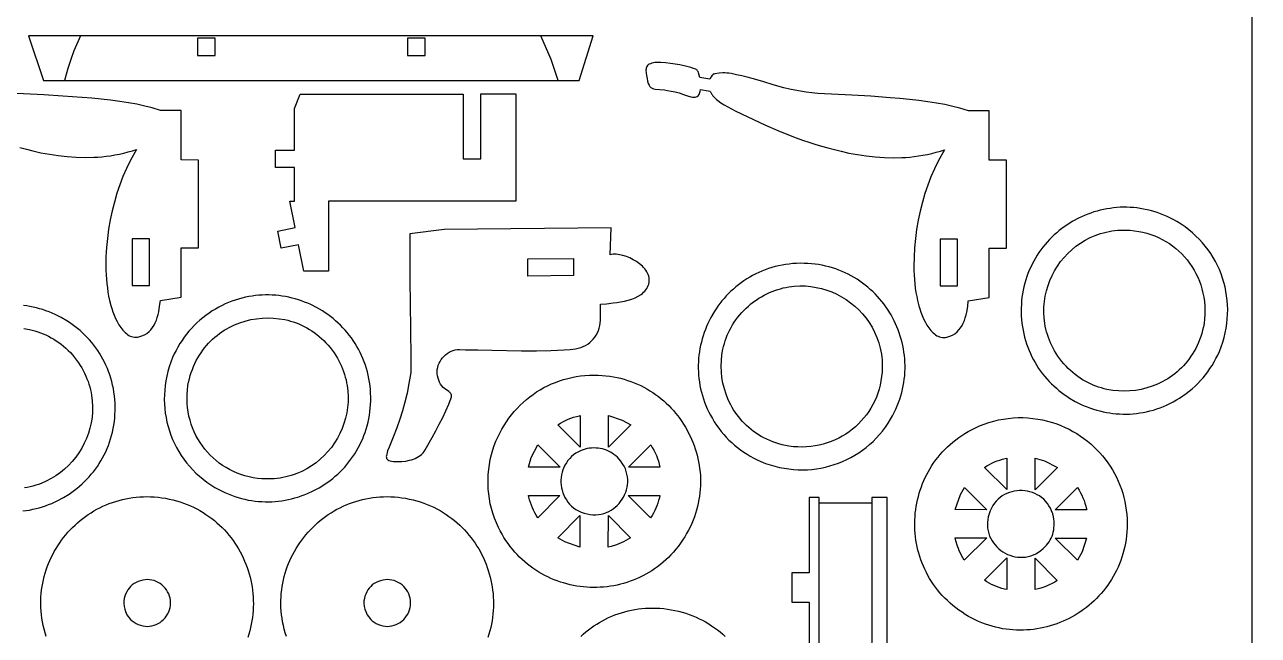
# Model space of a CAD drawing. Extents: x 592 to 1172, y 617 to 997.
# Drawn here: x 703.5 to 882.8, y 717.1 to 805.8 of the extents above; entities that cross this region are included whole.
import ezdxf

# ---------------------------------------------------------------- set-up
doc = ezdxf.new("R2010")
doc.units = 0
doc.layers.add('Default Layer', color=1, linetype='CONTINUOUS')

msp = doc.modelspace()

# ---------------------------------------------------------------- linework, layer by layer
at = {"layer": 'Default Layer'}
for points in [[(881.84, 617.47), (591.84, 617.47), (591.84, 807.47), (881.84, 807.47), (881.84, 617.47)], [(881.84, 617.47), (1171.84, 617.47), (1171.84, 807.47), (881.84, 807.47), (881.84, 617.47)], [(784.09, 797.7), (786.12, 804.19), (778.52, 804.19), (711.64, 804.19), (704.09, 804.19), (706.24, 797.7), (709.29, 797.71), (781.03, 797.7), (784.09, 797.7)], [(731.2, 801.33), (731.2, 803.88), (728.65, 803.88), (728.65, 801.33), (731.2, 801.33)], [(759.17, 803.88), (759.17, 801.33), (761.72, 801.33), (761.72, 803.88), (759.17, 803.88)], [(846.22, 786.12), (843.67, 786.13), (843.67, 793.29), (840.66, 793.29), (839.44, 793.69), (838.38, 793.96), (837.24, 794.21), (836.03, 794.43), (834.76, 794.63), (833.44, 794.8), (832.08, 794.96), (830.69, 795.09), (829.29, 795.21), (826.49, 795.42), (823.74, 795.58), (818.79, 795.84), (817.93, 795.91), (817.09, 796.01), (816.26, 796.15), (815.45, 796.3), (814.65, 796.48), (813.86, 796.67), (812.31, 797.1), (810.78, 797.55), (809.26, 797.99), (808.5, 798.19), (807.74, 798.38), (806.97, 798.56), (806.2, 798.71), (805.87, 798.76), (805.56, 798.79), (805.28, 798.81), (805, 798.81), (804.43, 798.77), (803.8, 798.68), (803.68, 798.66), (803.58, 798.62), (803.5, 798.56), (803.43, 798.48), (803.29, 798.25), (803.1, 797.91), (801.65, 798.15), (801.46, 798.81), (801.37, 799.03), (801.31, 799.12), (801.23, 799.21), (801.14, 799.28), (801.03, 799.35), (800.73, 799.47), (800.31, 799.6), (799.74, 799.74), (798.71, 799.97), (798.06, 800.09), (797.36, 800.2), (796.66, 800.29), (795.99, 800.34), (795.38, 800.35), (795.12, 800.33), (794.88, 800.29), (794.65, 800.23), (794.45, 800.16), (794.28, 800.08), (794.14, 799.99), (794.03, 799.88), (793.95, 799.77), (793.89, 799.64), (793.84, 799.51), (793.82, 799.36), (793.81, 799.2), (793.84, 798.84), (793.9, 798.44), (793.97, 797.99), (794.05, 797.6), (794.14, 797.28), (794.25, 797.02), (794.37, 796.83), (794.53, 796.69), (794.7, 796.58), (794.91, 796.51), (795.15, 796.47), (795.75, 796.41), (796.51, 796.34), (796.96, 796.28), (797.47, 796.19), (798.03, 796.07), (798.65, 795.9), (799.26, 795.69), (799.82, 795.51), (800.32, 795.36), (800.55, 795.31), (800.76, 795.29), (800.95, 795.29), (801.12, 795.33), (801.27, 795.4), (801.41, 795.51), (801.52, 795.66), (801.61, 795.85), (801.68, 796.1), (801.73, 796.4), (802.86, 796.22), (803.09, 796.16), (803.15, 796.13), (803.19, 796.09), (803.25, 795.98), (803.34, 795.8), (803.41, 795.67), (803.53, 795.51), (803.69, 795.32), (803.91, 795.09), (804.07, 794.95), (804.25, 794.8), (804.69, 794.49), (805.19, 794.19), (805.72, 793.89), (806.79, 793.33), (807.68, 792.89), (809.44, 792.03), (811.2, 791.21), (812.97, 790.44), (814.75, 789.73), (815.64, 789.39), (816.55, 789.07), (817.46, 788.76), (818.37, 788.47), (819.3, 788.19), (820.24, 787.92), (821.19, 787.67), (822.15, 787.43), (823.3, 787.18), (824.53, 786.96), (825.82, 786.78), (827.13, 786.64), (828.45, 786.55), (829.74, 786.5), (830.99, 786.52), (831.59, 786.54), (832.17, 786.59), (832.79, 786.66), (833.42, 786.75), (834.06, 786.85), (834.7, 786.98), (835.35, 787.12), (835.98, 787.28), (836.59, 787.46), (837.18, 787.64), (836.25, 785.98), (835.72, 784.88), (835.22, 783.72), (834.77, 782.52), (834.35, 781.29), (833.98, 780.02), (833.65, 778.72), (833.37, 777.4), (833.14, 776.07), (832.96, 774.74), (832.83, 773.4), (832.76, 772.07), (832.74, 770.75), (832.75, 770.1), (832.78, 769.45), (832.82, 768.81), (832.88, 768.18), (832.95, 767.55), (833.04, 766.93), (833.15, 766.33), (833.27, 765.73), (833.46, 764.96), (833.6, 764.53), (833.76, 764.06), (833.94, 763.59), (834.15, 763.11), (834.38, 762.64), (834.63, 762.19), (834.91, 761.77), (835.22, 761.38), (835.54, 761.04), (835.72, 760.89), (835.9, 760.76), (836.08, 760.64), (836.27, 760.55), (836.47, 760.47), (836.67, 760.41), (836.88, 760.38), (837.1, 760.37), (837.32, 760.38), (837.55, 760.42), (837.97, 760.55), (838.36, 760.72), (838.71, 760.93), (839.01, 761.18), (839.29, 761.47), (839.53, 761.78), (839.74, 762.12), (839.92, 762.47), (840.08, 762.85), (840.21, 763.25), (840.33, 763.65), (840.42, 764.06), (840.56, 764.9), (840.65, 765.72), (843.67, 766.19), (843.67, 773.35), (846.22, 773.37), (846.22, 786.12)], [(767.24, 795.73), (767.24, 786.33), (769.79, 786.33), (769.79, 795.8), (774.89, 795.8), (774.89, 780.19), (747.67, 780.19), (747.67, 769.99), (744.08, 769.99), (743.31, 773.84), (740.81, 773.34), (740.31, 775.84), (742.81, 776.34), (742.04, 780.19), (742.72, 780.19), (742.72, 785.06), (739.98, 785.06), (739.98, 787.61), (742.72, 787.61), (742.72, 793.63), (743.56, 795.73), (767.24, 795.73)], [(877.14, 758.35), (877.4, 759.02), (877.62, 759.69), (877.82, 760.37), (877.98, 761.04), (878.11, 761.72), (878.21, 762.4), (878.28, 763.08), (878.33, 763.75), (878.34, 764.43), (878.32, 765.1), (878.27, 765.77), (878.19, 766.43), (878.08, 767.08), (877.95, 767.73), (877.78, 768.37), (877.59, 769), (877.37, 769.62), (877.13, 770.24), (876.85, 770.84), (876.55, 771.42), (876.23, 772), (875.87, 772.56), (875.49, 773.11), (875.09, 773.64), (874.66, 774.15), (874.21, 774.65), (873.73, 775.12), (873.22, 775.58), (872.69, 776.02), (872.14, 776.44), (871.57, 776.83), (870.97, 777.21), (870.5, 777.47), (870.02, 777.72), (869.54, 777.95), (869.06, 778.16), (868.58, 778.35), (868.09, 778.53), (867.6, 778.68), (867.11, 778.82), (866.62, 778.94), (866.13, 779.04), (865.64, 779.13), (865.15, 779.2), (864.66, 779.25), (864.16, 779.28), (863.67, 779.3), (863.19, 779.3), (862.7, 779.29), (862.21, 779.25), (861.73, 779.21), (861.25, 779.14), (860.77, 779.07), (860.3, 778.97), (859.83, 778.87), (859.37, 778.74), (858.9, 778.61), (858.45, 778.46), (858, 778.29), (857.55, 778.11), (856.68, 777.71), (855.84, 777.26), (855.02, 776.75), (854.24, 776.2), (853.86, 775.9), (853.5, 775.59), (853.14, 775.28), (852.79, 774.94), (852.45, 774.6), (852.12, 774.25), (851.8, 773.88), (851.5, 773.51), (851.21, 773.12), (850.92, 772.73), (850.65, 772.32), (850.4, 771.91), (850.15, 771.48), (849.93, 771.05), (849.71, 770.6), (849.51, 770.15), (849.32, 769.69), (849.15, 769.22), (848.99, 768.74), (848.85, 768.25), (848.73, 767.76), (848.62, 767.25), (848.53, 766.74), (848.45, 766.22), (848.4, 765.7), (848.36, 765.17), (848.34, 764.63), (848.33, 764.08), (848.35, 763.53), (848.38, 763), (848.44, 762.46), (848.51, 761.94), (848.6, 761.42), (848.7, 760.91), (848.82, 760.41), (848.96, 759.92), (849.11, 759.44), (849.28, 758.96), (849.47, 758.49), (849.67, 758.04), (849.88, 757.59), (850.11, 757.15), (850.35, 756.72), (850.6, 756.3), (850.87, 755.89), (851.15, 755.49), (851.45, 755.1), (851.75, 754.73), (852.07, 754.36), (852.39, 754), (852.73, 753.66), (853.08, 753.33), (853.44, 753), (853.81, 752.69), (854.18, 752.39), (854.57, 752.11), (854.97, 751.84), (855.37, 751.57), (856.2, 751.09), (857.06, 750.66), (857.5, 750.46), (857.94, 750.28), (858.39, 750.12), (858.85, 749.96), (859.31, 749.82), (859.77, 749.7), (860.24, 749.59), (860.71, 749.49), (861.19, 749.41), (861.67, 749.35), (862.15, 749.3), (862.64, 749.27), (863.13, 749.25), (863.61, 749.25), (864.1, 749.26), (864.59, 749.3), (865.09, 749.34), (865.58, 749.41), (866.07, 749.49), (866.56, 749.59), (867.05, 749.71), (867.54, 749.84), (868.02, 750), (868.51, 750.17), (868.99, 750.36), (869.47, 750.56), (869.95, 750.79), (870.42, 751.03), (870.89, 751.3), (871.36, 751.58), (871.84, 751.9), (872.31, 752.23), (872.76, 752.58), (873.19, 752.94), (873.61, 753.32), (874.01, 753.71), (874.39, 754.11), (874.76, 754.53), (875.11, 754.96), (875.44, 755.4), (875.76, 755.86), (876.07, 756.33), (876.36, 756.82), (876.63, 757.31), (876.89, 757.82), (877.14, 758.35)], [(759.5, 768.78), (759.6, 761.64), (759.64, 757.37), (759.65, 755.93), (759.63, 755.28), (759.37, 753.71), (759.09, 752.29), (758.78, 750.98), (758.43, 749.73), (758.04, 748.49), (757.59, 747.23), (757.07, 745.9), (756.49, 744.45), (756.27, 743.9), (756.13, 743.44), (756.08, 743.25), (756.07, 743.08), (756.08, 742.92), (756.12, 742.79), (756.19, 742.68), (756.3, 742.58), (756.44, 742.51), (756.62, 742.44), (756.84, 742.4), (757.1, 742.37), (757.77, 742.34), (758.32, 742.36), (758.89, 742.42), (759.46, 742.53), (759.73, 742.61), (760.01, 742.7), (760.27, 742.8), (760.52, 742.93), (760.77, 743.07), (761, 743.23), (761.21, 743.4), (761.41, 743.6), (761.58, 743.82), (761.74, 744.05), (762.75, 745.84), (763.27, 746.8), (763.78, 747.77), (764.27, 748.76), (764.73, 749.74), (765.14, 750.7), (765.5, 751.63), (765.54, 751.77), (765.55, 751.9), (765.53, 752.02), (765.5, 752.13), (765.44, 752.24), (765.37, 752.33), (765.18, 752.51), (764.96, 752.66), (764.73, 752.81), (764.52, 752.95), (764.33, 753.1), (764.14, 753.33), (763.97, 753.58), (763.82, 753.87), (763.69, 754.17), (763.59, 754.49), (763.52, 754.81), (763.47, 755.11), (763.46, 755.4), (763.49, 755.72), (763.54, 756.04), (763.63, 756.34), (763.74, 756.63), (763.89, 756.91), (764.05, 757.18), (764.25, 757.43), (764.46, 757.66), (764.69, 757.87), (764.94, 758.06), (765.21, 758.23), (765.49, 758.37), (765.78, 758.48), (766.08, 758.57), (766.4, 758.63), (766.72, 758.65), (767.56, 758.57), (769.37, 758.56), (771.39, 758.53), (775.72, 758.45), (777.9, 758.45), (779.99, 758.48), (780.97, 758.52), (781.91, 758.58), (782.78, 758.65), (783.59, 758.75), (783.97, 758.82), (784.34, 758.93), (784.69, 759.06), (785.02, 759.23), (785.34, 759.42), (785.63, 759.64), (785.9, 759.88), (786.15, 760.14), (786.37, 760.43), (786.57, 760.73), (786.75, 761.05), (786.9, 761.39), (787.02, 761.74), (787.11, 762.11), (787.17, 762.48), (787.2, 762.87), (787.21, 765.22), (788.06, 765.29), (789.06, 765.39), (789.59, 765.46), (790.13, 765.55), (790.67, 765.66), (791.21, 765.79), (791.73, 765.95), (792.22, 766.15), (792.68, 766.37), (793.1, 766.64), (793.3, 766.79), (793.47, 766.95), (793.64, 767.11), (793.79, 767.3), (793.92, 767.49), (794.03, 767.69), (794.13, 767.91), (794.21, 768.14), (794.26, 768.38), (794.28, 768.61), (794.28, 768.84), (794.25, 769.06), (794.2, 769.29), (794.12, 769.51), (794.03, 769.72), (793.91, 769.93), (793.78, 770.14), (793.63, 770.34), (793.46, 770.53), (793.28, 770.72), (792.88, 771.07), (792.44, 771.4), (791.96, 771.68), (791.47, 771.93), (790.96, 772.14), (790.45, 772.29), (789.95, 772.4), (789.47, 772.46), (789.02, 772.46), (788.81, 772.44), (788.61, 772.4), (788.76, 776.33), (764.49, 776.05), (759.47, 775.45), (759.47, 773.78), (759.47, 772.11), (759.5, 768.78)], [(719.13, 774.71), (719.13, 767.91), (721.68, 767.91), (721.68, 774.71), (719.13, 774.71)], [(836.55, 774.67), (836.55, 767.87), (839.1, 767.87), (839.1, 774.67), (836.55, 774.67)], [(874.9, 762.42), (874.81, 761.92), (874.69, 761.44), (874.56, 760.97), (874.42, 760.51), (874.26, 760.06), (874.08, 759.63), (873.89, 759.21), (873.69, 758.8), (873.47, 758.4), (873.24, 758.01), (873, 757.64), (872.75, 757.28), (872.48, 756.93), (872.2, 756.6), (871.91, 756.28), (871.61, 755.97), (871.31, 755.67), (870.99, 755.39), (870.66, 755.12), (870.32, 754.86), (869.98, 754.62), (869.63, 754.39), (869.27, 754.17), (868.9, 753.97), (868.15, 753.6), (867.37, 753.29), (866.58, 753.04), (865.77, 752.84), (864.95, 752.69), (864.12, 752.61), (863.29, 752.58), (862.46, 752.61), (861.63, 752.69), (860.8, 752.84), (860.39, 752.94), (859.99, 753.05), (859.59, 753.17), (859.19, 753.31), (858.79, 753.47), (858.4, 753.64), (858.02, 753.82), (857.64, 754.03), (857.26, 754.24), (856.9, 754.48), (856.54, 754.72), (856.18, 754.99), (855.84, 755.27), (855.5, 755.56), (855.17, 755.87), (854.85, 756.2), (854.54, 756.54), (854.24, 756.9), (853.95, 757.28), (853.67, 757.67), (853.42, 758.05), (853.19, 758.43), (852.98, 758.82), (852.78, 759.21), (852.6, 759.6), (852.43, 759.99), (852.28, 760.39), (852.14, 760.79), (852.03, 761.19), (851.92, 761.59), (851.84, 762), (851.76, 762.4), (851.66, 763.21), (851.62, 764.01), (851.63, 764.81), (851.7, 765.61), (851.82, 766.39), (852, 767.17), (852.23, 767.92), (852.5, 768.66), (852.82, 769.38), (853.19, 770.08), (853.61, 770.75), (854.06, 771.4), (854.56, 772.01), (855.1, 772.59), (855.68, 773.13), (856.29, 773.63), (856.94, 774.1), (857.63, 774.51), (858.35, 774.89), (859.1, 775.21), (859.48, 775.35), (859.88, 775.48), (860.28, 775.59), (860.68, 775.69), (861.1, 775.78), (861.52, 775.85), (861.95, 775.91), (862.38, 775.95), (862.82, 775.98), (863.26, 775.98), (863.71, 775.98), (864.17, 775.95), (864.8, 775.89), (865.41, 775.8), (866.02, 775.68), (866.61, 775.52), (867.19, 775.34), (867.75, 775.13), (868.3, 774.89), (868.84, 774.63), (869.36, 774.34), (869.86, 774.02), (870.34, 773.68), (870.8, 773.31), (871.24, 772.93), (871.67, 772.52), (872.07, 772.09), (872.45, 771.64), (872.8, 771.17), (873.14, 770.69), (873.45, 770.18), (873.73, 769.66), (873.99, 769.12), (874.22, 768.57), (874.42, 768.01), (874.6, 767.43), (874.75, 766.84), (874.86, 766.23), (874.95, 765.62), (875.01, 765), (875.03, 764.36), (875.02, 763.72), (874.98, 763.07), (874.9, 762.42)], [(776.71, 771.79), (783.3, 771.86), (783.3, 769.37), (776.66, 769.31), (776.66, 771.79), (776.71, 771.79)], [(810.51, 742.35), (811.18, 742.09), (811.85, 741.87), (812.52, 741.67), (813.2, 741.51), (813.88, 741.38), (814.56, 741.28), (815.24, 741.2), (815.91, 741.16), (816.59, 741.15), (817.26, 741.17), (817.92, 741.22), (818.58, 741.3), (819.24, 741.41), (819.89, 741.54), (820.53, 741.71), (821.16, 741.9), (821.78, 742.12), (822.39, 742.36), (822.99, 742.64), (823.58, 742.94), (824.16, 743.26), (824.72, 743.62), (825.26, 743.99), (825.79, 744.4), (826.31, 744.83), (826.8, 745.28), (827.28, 745.76), (827.74, 746.27), (828.18, 746.79), (828.6, 747.35), (828.99, 747.92), (829.36, 748.52), (829.63, 748.99), (829.88, 749.47), (830.11, 749.95), (830.32, 750.43), (830.51, 750.91), (830.69, 751.4), (830.84, 751.89), (830.98, 752.37), (831.1, 752.87), (831.2, 753.36), (831.29, 753.85), (831.35, 754.34), (831.41, 754.83), (831.44, 755.32), (831.46, 755.81), (831.46, 756.3), (831.44, 756.79), (831.41, 757.28), (831.37, 757.76), (831.3, 758.24), (831.23, 758.72), (831.13, 759.19), (831.02, 759.66), (830.9, 760.12), (830.77, 760.58), (830.61, 761.04), (830.45, 761.49), (830.27, 761.94), (829.87, 762.81), (829.42, 763.65), (828.91, 764.47), (828.36, 765.25), (828.06, 765.62), (827.75, 765.99), (827.43, 766.35), (827.1, 766.7), (826.76, 767.04), (826.41, 767.37), (826.04, 767.68), (825.67, 767.99), (825.28, 768.28), (824.89, 768.57), (824.48, 768.83), (824.07, 769.09), (823.64, 769.33), (823.21, 769.56), (822.76, 769.78), (822.31, 769.98), (821.85, 770.17), (821.38, 770.34), (820.9, 770.5), (820.41, 770.64), (819.91, 770.76), (819.41, 770.87), (818.9, 770.96), (818.38, 771.04), (817.86, 771.09), (817.32, 771.13), (816.78, 771.15), (816.24, 771.16), (815.69, 771.14), (815.15, 771.11), (814.62, 771.05), (814.1, 770.98), (813.58, 770.89), (813.07, 770.79), (812.57, 770.67), (812.08, 770.53), (811.59, 770.38), (811.12, 770.21), (810.65, 770.02), (810.19, 769.82), (809.75, 769.61), (809.31, 769.38), (808.88, 769.14), (808.46, 768.88), (808.05, 768.62), (807.65, 768.34), (807.26, 768.04), (806.88, 767.74), (806.52, 767.42), (806.16, 767.1), (805.82, 766.76), (805.48, 766.41), (805.16, 766.05), (804.85, 765.68), (804.55, 765.31), (804.27, 764.92), (803.99, 764.52), (803.73, 764.12), (803.25, 763.29), (802.82, 762.43), (802.62, 761.99), (802.44, 761.55), (802.27, 761.1), (802.12, 760.64), (801.98, 760.18), (801.86, 759.72), (801.75, 759.25), (801.65, 758.77), (801.57, 758.3), (801.51, 757.82), (801.46, 757.34), (801.43, 756.85), (801.41, 756.36), (801.41, 755.87), (801.42, 755.38), (801.45, 754.89), (801.5, 754.4), (801.57, 753.91), (801.65, 753.42), (801.75, 752.93), (801.87, 752.44), (802, 751.95), (802.15, 751.46), (802.32, 750.98), (802.51, 750.5), (802.72, 750.02), (802.95, 749.54), (803.19, 749.07), (803.46, 748.6), (803.74, 748.13), (804.06, 747.65), (804.39, 747.18), (804.74, 746.73), (805.1, 746.3), (805.48, 745.88), (805.87, 745.48), (806.27, 745.1), (806.69, 744.73), (807.12, 744.38), (807.56, 744.05), (808.02, 743.73), (808.49, 743.42), (808.97, 743.13), (809.47, 742.86), (809.98, 742.6), (810.51, 742.35)], [(814.58, 744.59), (814.08, 744.68), (813.6, 744.8), (813.13, 744.92), (812.67, 745.07), (812.22, 745.23), (811.79, 745.4), (811.36, 745.59), (810.95, 745.8), (810.56, 746.01), (810.17, 746.24), (809.8, 746.49), (809.44, 746.74), (809.09, 747.01), (808.76, 747.29), (808.43, 747.58), (808.12, 747.87), (807.83, 748.18), (807.55, 748.5), (807.28, 748.83), (807.02, 749.17), (806.78, 749.51), (806.55, 749.86), (806.33, 750.22), (806.13, 750.59), (805.76, 751.34), (805.45, 752.12), (805.2, 752.91), (805, 753.72), (804.85, 754.54), (804.77, 755.36), (804.74, 756.2), (804.76, 757.03), (804.85, 757.86), (805, 758.69), (805.09, 759.09), (805.2, 759.5), (805.33, 759.9), (805.47, 760.3), (805.63, 760.7), (805.8, 761.09), (805.98, 761.47), (806.18, 761.85), (806.4, 762.23), (806.63, 762.59), (806.88, 762.95), (807.15, 763.31), (807.43, 763.65), (807.72, 763.99), (808.03, 764.32), (808.36, 764.64), (808.7, 764.95), (809.06, 765.25), (809.44, 765.54), (809.83, 765.82), (810.21, 766.07), (810.59, 766.3), (810.98, 766.51), (811.36, 766.71), (811.76, 766.89), (812.15, 767.06), (812.55, 767.21), (812.95, 767.34), (813.35, 767.46), (813.75, 767.57), (814.15, 767.65), (814.56, 767.73), (815.36, 767.83), (816.17, 767.87), (816.97, 767.86), (817.77, 767.79), (818.55, 767.66), (819.32, 767.49), (820.08, 767.26), (820.82, 766.99), (821.54, 766.67), (822.24, 766.3), (822.91, 765.88), (823.55, 765.43), (824.17, 764.93), (824.74, 764.39), (825.29, 763.81), (825.79, 763.2), (826.25, 762.54), (826.67, 761.86), (827.04, 761.14), (827.37, 760.39), (827.51, 760.01), (827.64, 759.61), (827.75, 759.21), (827.85, 758.81), (827.94, 758.39), (828.01, 757.97), (828.07, 757.54), (828.11, 757.11), (828.13, 756.67), (828.14, 756.23), (828.14, 755.78), (828.11, 755.32), (828.05, 754.69), (827.96, 754.08), (827.84, 753.47), (827.68, 752.88), (827.5, 752.3), (827.29, 751.73), (827.05, 751.18), (826.78, 750.65), (826.49, 750.13), (826.18, 749.63), (825.84, 749.15), (825.47, 748.69), (825.09, 748.25), (824.68, 747.82), (824.25, 747.42), (823.8, 747.04), (823.33, 746.69), (822.84, 746.35), (822.34, 746.04), (821.82, 745.76), (821.28, 745.5), (820.73, 745.27), (820.16, 745.07), (819.58, 744.89), (818.99, 744.74), (818.39, 744.62), (817.78, 744.54), (817.15, 744.48), (816.52, 744.46), (815.88, 744.47), (815.23, 744.51), (814.58, 744.59)], [(725.01, 757.46), (724.75, 756.79), (724.53, 756.12), (724.33, 755.44), (724.17, 754.77), (724.04, 754.09), (723.94, 753.41), (723.87, 752.73), (723.82, 752.05), (723.81, 751.38), (723.83, 750.71), (723.88, 750.04), (723.96, 749.38), (724.07, 748.73), (724.2, 748.08), (724.37, 747.44), (724.56, 746.81), (724.78, 746.18), (725.02, 745.57), (725.3, 744.97), (725.6, 744.38), (725.92, 743.81), (726.28, 743.25), (726.66, 742.7), (727.06, 742.17), (727.49, 741.66), (727.94, 741.16), (728.42, 740.68), (728.93, 740.23), (729.46, 739.79), (730.01, 739.37), (730.58, 738.98), (731.18, 738.6), (731.65, 738.34), (732.13, 738.09), (732.61, 737.86), (733.09, 737.65), (733.57, 737.45), (734.06, 737.28), (734.55, 737.12), (735.04, 736.99), (735.53, 736.87), (736.02, 736.76), (736.51, 736.68), (737, 736.61), (737.49, 736.56), (737.99, 736.53), (738.48, 736.51), (738.96, 736.51), (739.45, 736.52), (739.94, 736.55), (740.42, 736.6), (740.9, 736.66), (741.38, 736.74), (741.85, 736.83), (742.32, 736.94), (742.78, 737.06), (743.24, 737.2), (743.7, 737.35), (744.15, 737.52), (744.6, 737.7), (745.47, 738.1), (746.31, 738.55), (747.13, 739.06), (747.91, 739.61), (748.29, 739.91), (748.65, 740.21), (749.01, 740.53), (749.36, 740.86), (749.7, 741.21), (750.03, 741.56), (750.35, 741.92), (750.65, 742.3), (750.94, 742.68), (751.23, 743.08), (751.5, 743.48), (751.75, 743.9), (752, 744.33), (752.22, 744.76), (752.44, 745.2), (752.64, 745.66), (752.83, 746.12), (753, 746.59), (753.16, 747.07), (753.3, 747.56), (753.42, 748.05), (753.53, 748.55), (753.62, 749.07), (753.7, 749.58), (753.75, 750.11), (753.79, 750.64), (753.81, 751.18), (753.82, 751.73), (753.8, 752.27), (753.77, 752.81), (753.71, 753.34), (753.64, 753.87), (753.55, 754.39), (753.45, 754.89), (753.33, 755.4), (753.19, 755.89), (753.04, 756.37), (752.87, 756.85), (752.68, 757.31), (752.48, 757.77), (752.27, 758.22), (752.04, 758.66), (751.8, 759.09), (751.55, 759.51), (751.28, 759.92), (751, 760.31), (750.7, 760.7), (750.4, 761.08), (750.08, 761.45), (749.76, 761.8), (749.42, 762.15), (749.07, 762.48), (748.71, 762.81), (748.34, 763.12), (747.97, 763.41), (747.58, 763.7), (747.18, 763.97), (746.78, 764.23), (745.95, 764.72), (745.09, 765.15), (744.65, 765.34), (744.21, 765.52), (743.76, 765.69), (743.3, 765.85), (742.84, 765.98), (742.38, 766.11), (741.91, 766.22), (741.44, 766.31), (740.96, 766.39), (740.48, 766.46), (740, 766.51), (739.51, 766.54), (739.02, 766.56), (738.54, 766.56), (738.05, 766.54), (737.55, 766.51), (737.06, 766.46), (736.57, 766.4), (736.08, 766.32), (735.59, 766.22), (735.1, 766.1), (734.61, 765.96), (734.13, 765.81), (733.64, 765.64), (733.16, 765.45), (732.68, 765.25), (732.2, 765.02), (731.73, 764.77), (731.26, 764.51), (730.79, 764.23), (730.31, 763.91), (729.84, 763.57), (729.39, 763.23), (728.96, 762.87), (728.54, 762.49), (728.14, 762.1), (727.76, 761.7), (727.39, 761.28), (727.04, 760.85), (726.71, 760.41), (726.39, 759.95), (726.08, 759.48), (725.79, 758.99), (725.52, 758.5), (725.26, 757.98), (725.01, 757.46)], [(727.25, 753.39), (727.34, 753.88), (727.46, 754.37), (727.59, 754.84), (727.73, 755.3), (727.89, 755.75), (728.07, 756.18), (728.26, 756.6), (728.46, 757.01), (728.68, 757.41), (728.91, 757.8), (729.15, 758.17), (729.4, 758.53), (729.67, 758.88), (729.95, 759.21), (730.24, 759.53), (730.54, 759.84), (730.84, 760.14), (731.16, 760.42), (731.49, 760.69), (731.83, 760.95), (732.17, 761.19), (732.52, 761.42), (732.88, 761.64), (733.25, 761.84), (734, 762.2), (734.78, 762.52), (735.57, 762.77), (736.38, 762.97), (737.2, 763.11), (738.03, 763.2), (738.86, 763.23), (739.69, 763.2), (740.52, 763.11), (741.35, 762.97), (741.75, 762.87), (742.16, 762.76), (742.56, 762.64), (742.96, 762.5), (743.36, 762.34), (743.75, 762.17), (744.13, 761.98), (744.51, 761.78), (744.89, 761.56), (745.25, 761.33), (745.61, 761.08), (745.97, 760.82), (746.31, 760.54), (746.65, 760.25), (746.98, 759.93), (747.3, 759.61), (747.61, 759.26), (747.91, 758.9), (748.2, 758.53), (748.48, 758.14), (748.73, 757.76), (748.96, 757.38), (749.17, 756.99), (749.37, 756.6), (749.55, 756.21), (749.72, 755.81), (749.87, 755.42), (750.01, 755.02), (750.12, 754.62), (750.23, 754.22), (750.31, 753.81), (750.39, 753.41), (750.49, 752.6), (750.53, 751.8), (750.52, 751), (750.45, 750.2), (750.32, 749.42), (750.15, 748.64), (749.92, 747.89), (749.65, 747.15), (749.33, 746.43), (748.96, 745.73), (748.54, 745.06), (748.09, 744.41), (747.59, 743.8), (747.05, 743.22), (746.47, 742.68), (745.86, 742.17), (745.21, 741.71), (744.52, 741.29), (743.8, 740.92), (743.05, 740.6), (742.67, 740.46), (742.27, 740.33), (741.87, 740.22), (741.47, 740.11), (741.05, 740.03), (740.63, 739.96), (740.2, 739.9), (739.77, 739.86), (739.33, 739.83), (738.89, 739.82), (738.44, 739.83), (737.98, 739.85), (737.35, 739.91), (736.74, 740.01), (736.13, 740.13), (735.54, 740.28), (734.96, 740.47), (734.4, 740.68), (733.85, 740.92), (733.31, 741.18), (732.79, 741.47), (732.29, 741.79), (731.81, 742.13), (731.35, 742.49), (730.91, 742.88), (730.48, 743.29), (730.08, 743.72), (729.7, 744.17), (729.35, 744.64), (729.01, 745.12), (728.7, 745.63), (728.42, 746.15), (728.16, 746.69), (727.93, 747.24), (727.73, 747.8), (727.55, 748.38), (727.4, 748.97), (727.29, 749.58), (727.2, 750.19), (727.14, 750.81), (727.12, 751.45), (727.13, 752.09), (727.17, 752.73), (727.25, 753.39)], [(771.54, 744.07), (771.76, 744.69), (772, 745.3), (772.27, 745.9), (772.55, 746.48), (772.85, 747.04), (773.18, 747.59), (773.52, 748.12), (773.88, 748.64), (774.26, 749.14), (774.66, 749.62), (775.08, 750.08), (775.51, 750.53), (775.96, 750.95), (776.43, 751.36), (776.91, 751.74), (777.4, 752.11), (777.91, 752.46), (778.44, 752.78), (778.97, 753.09), (779.52, 753.37), (780.08, 753.63), (780.65, 753.86), (781.24, 754.08), (781.83, 754.27), (782.43, 754.44), (783.05, 754.58), (783.67, 754.7), (784.3, 754.79), (784.93, 754.86), (785.58, 754.9), (786.23, 754.92), (786.88, 754.9), (787.44, 754.87), (787.99, 754.82), (788.54, 754.76), (789.07, 754.67), (789.6, 754.57), (790.12, 754.45), (790.63, 754.31), (791.13, 754.15), (791.62, 753.98), (792.1, 753.8), (792.58, 753.6), (793.04, 753.38), (793.5, 753.15), (793.94, 752.9), (794.37, 752.64), (794.8, 752.37), (795.21, 752.09), (795.61, 751.79), (796.01, 751.48), (796.39, 751.16), (796.76, 750.82), (797.11, 750.48), (797.46, 750.12), (797.79, 749.76), (798.12, 749.38), (798.42, 748.99), (798.72, 748.6), (799.01, 748.19), (799.28, 747.78), (799.54, 747.36), (799.78, 746.93), (800.01, 746.5), (800.23, 746.05), (800.43, 745.61), (800.62, 745.15), (800.8, 744.69), (800.96, 744.22), (801.11, 743.75), (801.24, 743.27), (801.36, 742.79), (801.46, 742.31), (801.54, 741.82), (801.61, 741.33), (801.67, 740.83), (801.71, 740.33), (801.73, 739.83), (801.73, 739.33), (801.72, 738.83), (801.7, 738.33), (801.65, 737.82), (801.59, 737.32), (801.51, 736.82), (801.41, 736.31), (801.3, 735.81), (801.17, 735.31), (801.02, 734.81), (800.85, 734.32), (800.66, 733.82), (800.45, 733.33), (800.23, 732.84), (799.99, 732.36), (799.72, 731.88), (799.44, 731.4), (799.14, 730.93), (798.82, 730.47), (798.49, 730.03), (798.15, 729.6), (797.8, 729.19), (797.44, 728.8), (797.07, 728.42), (796.69, 728.06), (796.3, 727.71), (795.9, 727.38), (795.49, 727.07), (795.07, 726.77), (794.65, 726.49), (794.22, 726.22), (793.78, 725.97), (793.34, 725.73), (792.89, 725.51), (792.43, 725.31), (791.97, 725.12), (791.51, 724.95), (791.04, 724.79), (790.56, 724.65), (790.09, 724.52), (789.61, 724.41), (789.12, 724.31), (788.64, 724.23), (788.15, 724.17), (787.66, 724.12), (787.17, 724.08), (786.68, 724.07), (786.19, 724.06), (785.7, 724.07), (785.21, 724.1), (784.73, 724.14), (784.24, 724.2), (783.75, 724.27), (783.27, 724.36), (782.79, 724.46), (782.31, 724.58), (781.84, 724.71), (781.37, 724.85), (780.91, 725.02), (780.45, 725.19), (779.99, 725.38), (779.54, 725.59), (779.1, 725.81), (778.66, 726.05), (778.23, 726.3), (777.81, 726.56), (777.39, 726.84), (776.99, 727.14), (776.59, 727.45), (776.2, 727.77), (775.82, 728.11), (775.45, 728.46), (775.09, 728.83), (774.74, 729.21), (774.4, 729.61), (774.07, 730.02), (773.76, 730.45), (773.45, 730.89), (773.16, 731.34), (772.89, 731.81), (772.62, 732.29), (772.37, 732.79), (772.07, 733.46), (771.79, 734.15), (771.56, 734.84), (771.36, 735.53), (771.19, 736.23), (771.05, 736.93), (770.96, 737.64), (770.89, 738.35), (770.86, 739.06), (770.86, 739.77), (770.89, 740.49), (770.96, 741.21), (771.06, 741.92), (771.19, 742.64), (771.35, 743.36), (771.54, 744.07)], [(784.13, 749.01), (784.24, 749.04), (784.23, 744.46), (781, 747.7), (781.38, 747.93), (781.75, 748.14), (782.13, 748.32), (782.51, 748.49), (782.9, 748.65), (783.29, 748.78), (783.71, 748.9), (784.13, 749.01)], [(790.35, 748.37), (791.59, 747.69), (788.35, 744.45), (788.36, 749.03), (790.35, 748.37)], [(852.88, 748.04), (853.5, 747.82), (854.11, 747.58), (854.71, 747.32), (855.29, 747.04), (855.85, 746.73), (856.4, 746.41), (856.93, 746.06), (857.45, 745.7), (857.95, 745.32), (858.43, 744.92), (858.89, 744.5), (859.34, 744.07), (859.76, 743.62), (860.17, 743.16), (860.55, 742.68), (860.92, 742.18), (861.27, 741.67), (861.59, 741.15), (861.9, 740.61), (862.18, 740.06), (862.44, 739.5), (862.68, 738.93), (862.89, 738.35), (863.08, 737.75), (863.25, 737.15), (863.39, 736.54), (863.51, 735.92), (863.6, 735.29), (863.67, 734.65), (863.71, 734.01), (863.73, 733.36), (863.71, 732.7), (863.68, 732.14), (863.63, 731.59), (863.57, 731.05), (863.48, 730.51), (863.38, 729.99), (863.26, 729.47), (863.12, 728.96), (862.96, 728.46), (862.79, 727.96), (862.61, 727.48), (862.41, 727.01), (862.19, 726.54), (861.96, 726.09), (861.71, 725.64), (861.46, 725.21), (861.18, 724.79), (860.9, 724.37), (860.6, 723.97), (860.29, 723.58), (859.97, 723.2), (859.63, 722.83), (859.29, 722.47), (858.93, 722.13), (858.57, 721.79), (858.19, 721.47), (857.8, 721.16), (857.41, 720.86), (857.01, 720.58), (856.59, 720.31), (856.17, 720.05), (855.74, 719.8), (855.31, 719.57), (854.87, 719.36), (854.42, 719.15), (853.96, 718.96), (853.5, 718.79), (853.03, 718.62), (852.56, 718.48), (852.08, 718.35), (851.6, 718.23), (851.12, 718.13), (850.63, 718.04), (850.14, 717.97), (849.64, 717.92), (849.14, 717.88), (848.65, 717.86), (848.14, 717.85), (847.64, 717.86), (847.14, 717.89), (846.64, 717.93), (846.13, 718), (845.63, 718.07), (845.12, 718.17), (844.62, 718.29), (844.12, 718.42), (843.62, 718.57), (843.13, 718.74), (842.63, 718.92), (842.14, 719.13), (841.65, 719.36), (841.17, 719.6), (840.69, 719.86), (840.21, 720.15), (839.74, 720.45), (839.28, 720.77), (838.84, 721.09), (838.41, 721.43), (838, 721.78), (837.61, 722.15), (837.23, 722.52), (836.87, 722.9), (836.52, 723.29), (836.19, 723.69), (835.88, 724.1), (835.58, 724.51), (835.3, 724.93), (835.03, 725.37), (834.78, 725.8), (834.55, 726.25), (834.33, 726.7), (834.12, 727.15), (833.93, 727.61), (833.76, 728.08), (833.6, 728.55), (833.46, 729.02), (833.33, 729.5), (833.22, 729.98), (833.13, 730.46), (833.04, 730.95), (832.98, 731.43), (832.93, 731.92), (832.9, 732.41), (832.88, 732.9), (832.87, 733.39), (832.88, 733.88), (832.91, 734.37), (832.95, 734.86), (833.01, 735.35), (833.08, 735.83), (833.17, 736.31), (833.27, 736.79), (833.39, 737.27), (833.52, 737.74), (833.66, 738.21), (833.83, 738.68), (834, 739.14), (834.19, 739.59), (834.4, 740.04), (834.62, 740.49), (834.86, 740.92), (835.11, 741.35), (835.37, 741.78), (835.65, 742.19), (835.95, 742.6), (836.26, 743), (836.58, 743.39), (836.92, 743.77), (837.27, 744.14), (837.64, 744.5), (838.02, 744.85), (838.42, 745.19), (838.83, 745.51), (839.26, 745.83), (839.7, 746.13), (840.15, 746.42), (840.62, 746.7), (841.1, 746.96), (841.6, 747.21), (842.28, 747.52), (842.96, 747.79), (843.65, 748.03), (844.34, 748.23), (845.04, 748.4), (845.74, 748.53), (846.45, 748.63), (847.16, 748.7), (847.87, 748.73), (848.58, 748.73), (849.3, 748.69), (850.02, 748.63), (850.73, 748.53), (851.45, 748.4), (852.17, 748.24), (852.88, 748.04)], [(777.14, 742.93), (778.09, 744.8), (781.33, 741.54), (776.73, 741.54), (777.14, 742.93)], [(785.27, 744.23), (784.82, 744.1), (784.4, 743.95), (784.01, 743.77), (783.64, 743.56), (783.3, 743.33), (783, 743.07), (782.72, 742.79), (782.46, 742.49), (782.24, 742.18), (782.04, 741.85), (781.87, 741.51), (781.73, 741.15), (781.62, 740.79), (781.54, 740.42), (781.48, 740.05), (781.45, 739.67), (781.45, 739.29), (781.48, 738.91), (781.54, 738.54), (781.62, 738.17), (781.73, 737.81), (781.87, 737.46), (782.04, 737.11), (782.24, 736.78), (782.46, 736.47), (782.71, 736.17), (782.99, 735.89), (783.3, 735.64), (783.63, 735.4), (784, 735.19), (784.39, 735.01), (784.81, 734.86), (785.25, 734.74), (785.68, 734.66), (786.1, 734.62), (786.51, 734.62), (786.92, 734.65), (787.31, 734.72), (787.69, 734.81), (788.05, 734.94), (788.4, 735.1), (788.74, 735.29), (789.05, 735.5), (789.35, 735.73), (789.63, 735.99), (789.9, 736.26), (790.13, 736.56), (790.35, 736.87), (790.54, 737.2), (790.71, 737.53), (790.86, 737.89), (790.97, 738.25), (791.06, 738.62), (791.12, 738.99), (791.15, 739.37), (791.15, 739.76), (791.11, 740.14), (791.05, 740.53), (790.94, 740.91), (790.81, 741.29), (790.63, 741.67), (790.42, 742.03), (790.17, 742.39), (789.88, 742.74), (789.65, 742.98), (789.41, 743.19), (789.16, 743.39), (788.9, 743.57), (788.63, 743.73), (788.35, 743.87), (788.07, 744), (787.78, 744.1), (787.48, 744.18), (787.17, 744.25), (786.87, 744.29), (786.55, 744.32), (786.24, 744.33), (785.91, 744.31), (785.59, 744.28), (785.27, 744.23)], [(791.26, 741.54), (794.5, 744.77), (794.73, 744.39), (794.95, 744), (795.14, 743.61), (795.32, 743.22), (795.47, 742.81), (795.61, 742.4), (795.73, 741.97), (795.84, 741.54), (791.26, 741.54)], [(846.01, 742.8), (846.23, 742.85), (846.23, 738.27), (843, 741.51), (843.36, 741.73), (843.72, 741.93), (844.08, 742.12), (844.45, 742.29), (844.83, 742.44), (845.21, 742.57), (845.61, 742.7), (846.01, 742.8)], [(851.74, 742.44), (853.61, 741.5), (850.35, 738.25), (850.35, 742.85), (851.74, 742.44)], [(839.5, 737.56), (840.09, 738.6), (843.32, 735.36), (838.74, 735.37), (839.5, 737.56)], [(857.82, 735.45), (857.85, 735.35), (853.27, 735.35), (856.51, 738.58), (856.74, 738.21), (856.95, 737.83), (857.13, 737.46), (857.3, 737.08), (857.46, 736.69), (857.59, 736.29), (857.72, 735.88), (857.82, 735.45)], [(776.78, 737.2), (776.73, 737.42), (781.31, 737.42), (778.07, 734.19), (777.85, 734.55), (777.65, 734.91), (777.47, 735.27), (777.3, 735.64), (777.15, 736.02), (777.01, 736.4), (776.89, 736.8), (776.78, 737.2)], [(795.76, 737.09), (795.65, 736.7), (795.53, 736.31), (795.39, 735.94), (795.24, 735.58), (795.08, 735.22), (794.9, 734.87), (794.7, 734.51), (794.48, 734.16), (791.24, 737.42), (795.84, 737.42), (795.76, 737.09)], [(853.04, 734.32), (852.91, 734.77), (852.76, 735.19), (852.58, 735.58), (852.37, 735.94), (852.14, 736.28), (851.88, 736.59), (851.6, 736.87), (851.3, 737.12), (850.99, 737.35), (850.66, 737.54), (850.32, 737.71), (849.97, 737.85), (849.6, 737.96), (849.23, 738.05), (848.86, 738.1), (848.48, 738.13), (848.1, 738.13), (847.73, 738.11), (847.35, 738.05), (846.98, 737.97), (846.62, 737.85), (846.27, 737.71), (845.92, 737.55), (845.59, 737.35), (845.28, 737.13), (844.98, 736.87), (844.7, 736.59), (844.45, 736.29), (844.21, 735.95), (844, 735.59), (843.82, 735.19), (843.67, 734.77), (843.55, 734.34), (843.47, 733.91), (843.43, 733.48), (843.43, 733.07), (843.46, 732.67), (843.53, 732.28), (843.62, 731.9), (843.75, 731.53), (843.91, 731.18), (844.1, 730.85), (844.31, 730.53), (844.54, 730.23), (844.8, 729.95), (845.07, 729.69), (845.37, 729.45), (845.68, 729.23), (846.01, 729.04), (846.35, 728.87), (846.7, 728.73), (847.06, 728.61), (847.43, 728.52), (847.8, 728.47), (848.18, 728.44), (848.57, 728.44), (848.95, 728.47), (849.34, 728.54), (849.72, 728.64), (850.1, 728.78), (850.48, 728.95), (850.84, 729.17), (851.2, 729.42), (851.55, 729.71), (851.79, 729.94), (852, 730.18), (852.2, 730.43), (852.38, 730.69), (852.54, 730.96), (852.68, 731.23), (852.81, 731.52), (852.91, 731.81), (852.99, 732.11), (853.06, 732.41), (853.1, 732.72), (853.13, 733.03), (853.14, 733.35), (853.12, 733.67), (853.09, 733.99), (853.04, 734.32)], [(782.02, 730.69), (780.98, 731.27), (784.22, 734.51), (784.21, 729.93), (782.02, 730.69)], [(788.77, 730.03), (788.33, 729.92), (788.34, 734.5), (791.57, 731.26), (790.9, 730.86), (790.56, 730.69), (790.22, 730.53), (789.87, 730.39), (789.51, 730.26), (788.77, 730.03)], [(838.84, 730.82), (838.74, 731.25), (843.32, 731.25), (840.07, 728.02), (839.68, 728.69), (839.5, 729.03), (839.34, 729.37), (839.2, 729.72), (839.07, 730.07), (838.84, 730.82)], [(857.18, 729.24), (856.5, 728), (853.26, 731.24), (857.84, 731.23), (857.18, 729.24)], [(845.9, 723.82), (845.51, 723.93), (845.12, 724.06), (844.75, 724.19), (844.39, 724.34), (844.03, 724.51), (843.68, 724.69), (843.33, 724.89), (842.98, 725.1), (846.23, 728.35), (846.23, 723.75), (845.9, 723.82)], [(850.35, 728.33), (853.58, 725.09), (853.2, 724.85), (852.81, 724.64), (852.42, 724.44), (852.03, 724.27), (851.62, 724.11), (851.21, 723.97), (850.79, 723.85), (850.35, 723.75), (850.35, 728.33)], [(718.38, 720.1), (718.92, 719.4), (719.15, 719.19), (719.42, 719), (719.72, 718.83), (720.03, 718.69), (720.35, 718.57), (720.68, 718.48), (721.01, 718.42), (721.32, 718.4), (721.66, 718.42), (722, 718.47), (722.32, 718.56), (722.63, 718.68), (722.93, 718.82), (723.21, 718.99), (723.47, 719.19), (723.71, 719.41), (723.93, 719.66), (724.13, 719.92), (724.3, 720.2), (724.45, 720.5), (724.56, 720.81), (724.65, 721.13), (724.7, 721.46), (724.72, 721.8), (724.7, 722.15), (724.65, 722.48), (724.56, 722.8), (724.45, 723.11), (724.3, 723.41), (724.13, 723.69), (723.93, 723.95), (723.71, 724.2), (723.47, 724.42), (723.21, 724.61), (722.93, 724.79), (722.63, 724.93), (722.32, 725.05), (722, 725.13), (721.66, 725.19), (721.32, 725.2), (721.01, 725.19), (720.68, 725.13), (720.35, 725.04), (720.03, 724.92), (719.72, 724.78), (719.42, 724.61), (719.15, 724.42), (718.92, 724.21), (718.71, 723.97), (718.52, 723.7), (718.35, 723.41), (718.2, 723.1), (718.08, 722.77), (717.99, 722.44), (717.94, 722.12), (717.92, 721.8), (717.97, 721.29), (718.06, 720.91), (718.19, 720.55), (718.38, 720.1)], [(753.27, 720.1), (753.81, 719.4), (754.04, 719.19), (754.31, 719), (754.61, 718.83), (754.92, 718.69), (755.24, 718.57), (755.57, 718.48), (755.9, 718.42), (756.21, 718.4), (756.55, 718.42), (756.89, 718.47), (757.21, 718.56), (757.52, 718.68), (757.82, 718.82), (758.1, 718.99), (758.36, 719.19), (758.6, 719.41), (758.82, 719.66), (759.02, 719.92), (759.19, 720.2), (759.34, 720.5), (759.46, 720.81), (759.54, 721.13), (759.59, 721.46), (759.61, 721.8), (759.59, 722.15), (759.54, 722.48), (759.46, 722.8), (759.34, 723.11), (759.19, 723.41), (759.02, 723.69), (758.82, 723.95), (758.6, 724.2), (758.36, 724.42), (758.1, 724.61), (757.82, 724.79), (757.52, 724.93), (757.21, 725.05), (756.89, 725.13), (756.55, 725.19), (756.21, 725.2), (755.9, 725.19), (755.57, 725.13), (755.24, 725.04), (754.92, 724.92), (754.61, 724.78), (754.31, 724.61), (754.04, 724.42), (753.81, 724.21), (753.6, 723.97), (753.41, 723.7), (753.24, 723.41), (753.09, 723.1), (752.97, 722.77), (752.89, 722.44), (752.83, 722.12), (752.81, 721.8), (752.87, 721.29), (752.95, 720.91), (753.08, 720.55), (753.27, 720.1)]]:
    msp.add_lwpolyline(points, close=True, dxfattribs=at)
for points in [[(711.64, 804.19), (710.69, 802.03), (710.21, 800.77), (709.78, 799.48), (709.29, 797.71)], [(781.03, 797.7), (780.48, 799.48), (780.03, 800.77), (778.52, 804.19)], [(702.82, 787.97), (703.77, 787.72), (704.73, 787.48), (705.89, 787.23), (707.12, 787.01), (708.4, 786.83), (709.71, 786.69), (711.03, 786.59), (712.33, 786.55), (713.57, 786.56), (714.18, 786.59), (714.76, 786.64), (715.37, 786.7), (716, 786.79), (716.65, 786.9), (717.29, 787.03), (717.93, 787.17), (718.56, 787.33), (719.18, 787.5), (719.77, 787.69), (718.84, 786.02), (718.3, 784.92), (717.81, 783.77), (717.35, 782.57), (716.94, 781.33), (716.56, 780.06), (716.24, 778.77), (715.96, 777.45), (715.72, 776.12), (715.54, 774.78), (715.41, 773.45), (715.34, 772.11), (715.32, 770.8), (715.34, 770.14), (715.36, 769.5), (715.41, 768.86), (715.46, 768.22), (715.54, 767.6), (715.63, 766.98), (715.73, 766.37), (715.85, 765.77), (716.05, 765.01), (716.18, 764.57), (716.34, 764.11), (716.52, 763.64), (716.73, 763.16), (716.96, 762.69), (717.22, 762.24), (717.5, 761.81), (717.8, 761.42), (718.13, 761.09), (718.3, 760.94), (718.48, 760.8), (718.67, 760.69), (718.86, 760.59), (719.05, 760.52), (719.26, 760.46), (719.47, 760.43), (719.68, 760.41), (719.9, 760.43), (720.13, 760.47), (720.56, 760.6), (720.94, 760.77), (721.29, 760.98), (721.6, 761.23), (721.87, 761.51), (722.11, 761.82), (722.32, 762.16), (722.51, 762.52), (722.66, 762.9), (722.8, 763.29), (722.91, 763.7), (723, 764.11), (723.14, 764.94), (723.24, 765.76), (726.25, 766.24), (726.25, 773.4), (728.8, 773.42), (728.8, 786.16), (728.8, 786.16), (726.25, 786.18), (726.25, 793.34), (723.24, 793.34), (722.03, 793.74), (720.97, 794.01), (719.82, 794.26), (718.61, 794.48), (717.34, 794.67), (716.02, 794.85), (714.66, 795), (713.28, 795.14), (711.88, 795.26), (709.07, 795.46), (706.33, 795.62), (701.38, 795.89)], [(703.28, 735.17), (703.76, 735.24), (704.24, 735.31), (704.71, 735.41), (705.18, 735.51), (705.64, 735.64), (706.1, 735.77), (706.56, 735.93), (707.01, 736.09), (707.46, 736.27), (708.33, 736.67), (709.17, 737.12), (709.99, 737.63), (710.77, 738.18), (711.14, 738.48), (711.51, 738.79), (711.87, 739.11), (712.22, 739.44), (712.56, 739.78), (712.89, 740.13), (713.2, 740.5), (713.51, 740.87), (713.8, 741.26), (714.09, 741.65), (714.35, 742.06), (714.61, 742.47), (714.85, 742.9), (715.08, 743.33), (715.3, 743.78), (715.5, 744.23), (715.69, 744.69), (715.86, 745.16), (716.02, 745.64), (716.16, 746.13), (716.28, 746.62), (716.39, 747.13), (716.48, 747.64), (716.56, 748.16), (716.61, 748.68), (716.65, 749.21), (716.67, 749.75), (716.68, 750.3), (716.66, 750.85), (716.63, 751.39), (716.57, 751.92), (716.5, 752.44), (716.41, 752.96), (716.31, 753.47), (716.19, 753.97), (716.05, 754.46), (715.9, 754.94), (715.73, 755.42), (715.54, 755.89), (715.34, 756.34), (715.13, 756.79), (714.9, 757.23), (714.66, 757.66), (714.4, 758.08), (714.14, 758.49), (713.86, 758.89), (713.56, 759.28), (713.26, 759.65), (712.94, 760.02), (712.62, 760.38), (712.28, 760.72), (711.93, 761.06), (711.57, 761.38), (711.2, 761.69), (710.83, 761.99), (710.44, 762.27), (710.04, 762.55), (709.64, 762.81), (708.81, 763.29), (707.95, 763.72), (707.51, 763.92), (707.07, 764.1), (706.62, 764.27), (706.16, 764.42), (705.7, 764.56), (705.24, 764.68), (704.77, 764.79), (704.29, 764.89), (703.82, 764.97), (703.34, 765.03)], [(703.38, 761.69), (704.21, 761.54), (704.61, 761.45), (705.02, 761.34), (705.42, 761.21), (705.82, 761.07), (706.22, 760.91), (706.61, 760.74), (706.99, 760.56), (707.37, 760.35), (707.75, 760.14), (708.11, 759.91), (708.47, 759.66), (708.83, 759.39), (709.17, 759.11), (709.51, 758.82), (709.84, 758.51), (710.16, 758.18), (710.47, 757.84), (710.77, 757.48), (711.06, 757.1), (711.34, 756.71), (711.59, 756.33), (711.82, 755.95), (712.03, 755.56), (712.23, 755.17), (712.41, 754.78), (712.58, 754.39), (712.73, 753.99), (712.86, 753.59), (712.98, 753.19), (713.09, 752.79), (713.17, 752.39), (713.25, 751.98), (713.35, 751.17), (713.39, 750.37), (713.38, 749.57), (713.31, 748.77), (713.18, 747.99), (713.01, 747.22), (712.78, 746.46), (712.51, 745.72), (712.19, 745), (711.82, 744.3), (711.4, 743.63), (710.95, 742.99), (710.45, 742.37), (709.91, 741.79), (709.33, 741.25), (708.72, 740.75), (708.06, 740.28), (707.38, 739.87), (706.66, 739.49), (705.91, 739.17), (705.53, 739.03), (705.13, 738.9), (704.73, 738.79), (704.33, 738.69), (703.91, 738.6), (703.49, 738.53)], [(706.67, 716.94), (706.5, 717.47), (706.36, 718), (706.23, 718.53), (706.12, 719.05), (706.03, 719.58), (705.97, 720.1), (705.91, 720.62), (705.88, 721.14), (705.87, 721.66), (705.87, 722.17), (705.89, 722.68), (705.93, 723.18), (705.98, 723.69), (706.05, 724.18), (706.14, 724.68), (706.24, 725.17), (706.36, 725.65), (706.49, 726.13), (706.64, 726.6), (706.8, 727.07), (706.98, 727.53), (707.17, 727.98), (707.38, 728.42), (707.6, 728.86), (707.83, 729.3), (708.08, 729.72), (708.34, 730.13), (708.61, 730.54), (708.89, 730.94), (709.19, 731.33), (709.5, 731.71), (709.82, 732.08), (710.15, 732.44), (710.49, 732.79), (710.84, 733.12), (711.21, 733.45), (711.58, 733.77), (711.96, 734.07), (712.36, 734.36), (712.76, 734.65), (713.17, 734.91), (713.59, 735.17), (714.02, 735.41), (714.46, 735.64), (714.9, 735.85), (715.36, 736.05), (715.82, 736.24), (716.29, 736.41), (716.76, 736.57), (717.24, 736.71), (717.73, 736.84), (718.22, 736.95), (718.72, 737.04), (719.23, 737.12), (719.74, 737.18), (720.25, 737.22), (720.77, 737.24), (721.3, 737.25), (721.83, 737.24), (722.36, 737.21), (722.9, 737.16), (723.44, 737.1), (723.98, 737.01), (724.53, 736.91), (725.06, 736.78), (725.59, 736.64), (726.11, 736.49), (726.62, 736.31), (727.12, 736.12), (727.61, 735.92), (728.08, 735.7), (728.55, 735.47), (729, 735.22), (729.44, 734.96), (729.87, 734.68), (730.29, 734.39), (730.7, 734.09), (731.09, 733.78), (731.47, 733.45), (731.84, 733.12), (732.2, 732.77), (732.55, 732.41), (732.88, 732.05), (733.2, 731.67), (733.51, 731.28), (733.8, 730.88), (734.08, 730.48), (734.35, 730.07), (734.61, 729.65), (734.85, 729.22), (735.08, 728.78), (735.29, 728.34), (735.49, 727.89), (735.67, 727.44), (735.85, 726.98), (736, 726.52), (736.15, 726.05), (736.27, 725.57), (736.39, 725.1), (736.49, 724.62), (736.57, 724.13), (736.64, 723.65), (736.69, 723.16), (736.73, 722.67), (736.75, 722.17), (736.76, 721.68), (736.75, 721.19), (736.72, 720.69), (736.68, 720.2), (736.63, 719.71), (736.55, 719.21), (736.46, 718.72), (736.36, 718.23), (736.23, 717.74), (736.09, 717.26), (735.94, 716.78)], [(741.56, 716.94), (741.39, 717.47), (741.25, 718), (741.12, 718.53), (741.01, 719.05), (740.93, 719.58), (740.86, 720.1), (740.81, 720.62), (740.77, 721.14), (740.76, 721.66), (740.76, 722.17), (740.78, 722.68), (740.82, 723.18), (740.87, 723.69), (740.94, 724.18), (741.03, 724.68), (741.13, 725.17), (741.25, 725.65), (741.38, 726.13), (741.53, 726.6), (741.69, 727.07), (741.87, 727.53), (742.06, 727.98), (742.27, 728.42), (742.49, 728.86), (742.72, 729.3), (742.97, 729.72), (743.23, 730.13), (743.5, 730.54), (743.78, 730.94), (744.08, 731.33), (744.39, 731.71), (744.71, 732.08), (745.04, 732.44), (745.38, 732.79), (745.74, 733.12), (746.1, 733.45), (746.47, 733.77), (746.86, 734.07), (747.25, 734.36), (747.65, 734.65), (748.06, 734.91), (748.48, 735.17), (748.91, 735.41), (749.35, 735.64), (749.8, 735.85), (750.25, 736.05), (750.71, 736.24), (751.18, 736.41), (751.65, 736.57), (752.13, 736.71), (752.62, 736.84), (753.11, 736.95), (753.61, 737.04), (754.12, 737.12), (754.63, 737.18), (755.14, 737.22), (755.66, 737.24), (756.19, 737.25), (756.72, 737.24), (757.25, 737.21), (757.79, 737.16), (758.33, 737.1), (758.87, 737.01), (759.42, 736.91), (759.96, 736.78), (760.49, 736.64), (761, 736.49), (761.51, 736.31), (762.01, 736.12), (762.5, 735.92), (762.97, 735.7), (763.44, 735.47), (763.89, 735.22), (764.33, 734.96), (764.76, 734.68), (765.18, 734.39), (765.59, 734.09), (765.98, 733.78), (766.37, 733.45), (766.74, 733.12), (767.09, 732.77), (767.44, 732.41), (767.77, 732.05), (768.09, 731.67), (768.4, 731.28), (768.69, 730.88), (768.98, 730.48), (769.24, 730.07), (769.5, 729.65), (769.74, 729.22), (769.97, 728.78), (770.18, 728.34), (770.38, 727.89), (770.57, 727.44), (770.74, 726.98), (770.89, 726.52), (771.04, 726.05), (771.16, 725.57), (771.28, 725.1), (771.38, 724.62), (771.46, 724.13), (771.53, 723.65), (771.58, 723.16), (771.62, 722.67), (771.64, 722.17), (771.65, 721.68), (771.64, 721.19), (771.61, 720.69), (771.57, 720.2), (771.52, 719.71), (771.44, 719.21), (771.35, 718.72), (771.25, 718.23), (771.12, 717.74), (770.98, 717.26), (770.83, 716.78)], [(828.86, 654.98), (828.86, 737.15), (828.86, 737.15), (826.62, 737.15), (826.62, 736.3), (818.97, 736.3), (818.97, 737.15), (817.54, 737.15), (817.54, 726.19), (814.99, 726.19), (814.99, 721.94), (817.54, 721.94), (817.54, 705.23)], [(818.97, 711.63), (818.97, 736.3)], [(826.62, 736.3), (826.62, 716.17), (826.6, 715.88), (826.53, 715.61), (826.42, 715.35), (826.27, 715.12), (826.09, 714.92), (825.89, 714.74), (825.65, 714.6), (825.4, 714.5)], [(784.33, 716.95), (784.69, 717.27), (785.06, 717.59), (785.45, 717.89), (785.84, 718.19), (786.24, 718.47), (786.65, 718.73), (787.07, 718.99), (787.5, 719.23), (787.94, 719.46), (788.38, 719.68), (788.84, 719.88), (789.3, 720.06), (789.77, 720.23), (790.24, 720.39), (790.72, 720.53), (791.21, 720.66), (791.7, 720.77), (792.2, 720.86), (792.71, 720.94), (793.22, 721), (793.73, 721.04), (794.26, 721.07), (794.78, 721.07), (795.31, 721.06), (795.84, 721.03), (796.38, 720.99), (796.92, 720.92), (797.46, 720.83), (798.01, 720.73), (798.55, 720.61), (799.08, 720.46), (799.6, 720.31), (800.1, 720.13), (800.6, 719.95), (801.09, 719.74), (801.56, 719.52), (802.03, 719.29), (802.48, 719.04), (802.92, 718.78), (803.35, 718.5), (803.77, 718.21), (804.18, 717.91), (804.57, 717.6), (804.96, 717.28), (805.33, 716.94)]]:
    msp.add_lwpolyline(points, dxfattribs=at)

doc.saveas('drawing.dxf')
